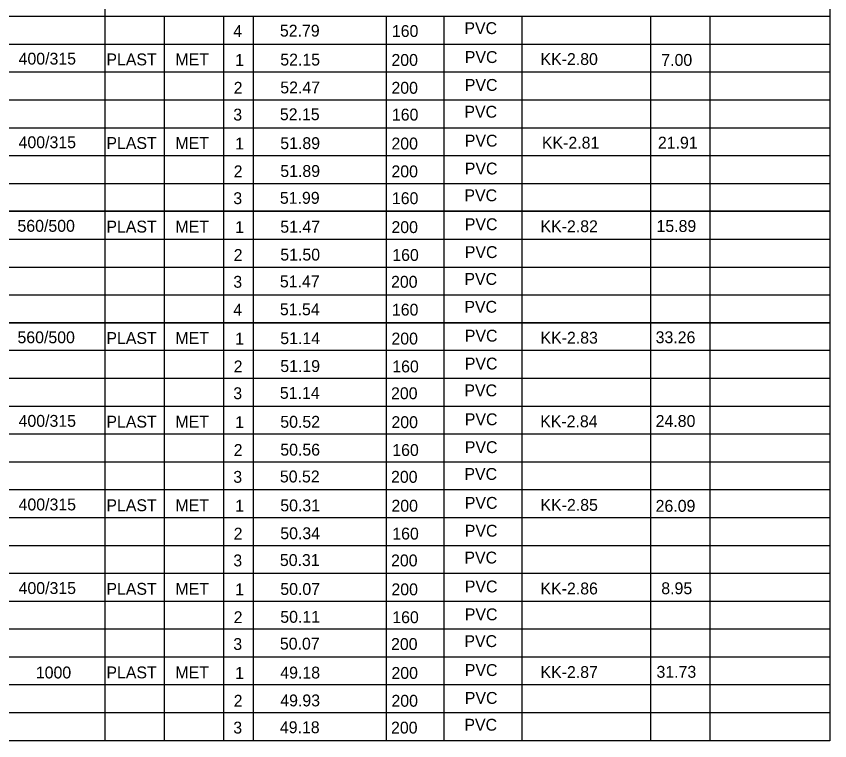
# Model space of a CAD drawing. Extents: x -90 to 640762, y 5 to 6456362.
# Drawn here: x 639582.6 to 639641, y 6455961.5 to 6456013.5 of the extents above; entities that cross this region are included whole.
import ezdxf

# ---------------------------------------------------------------- set-up
doc = ezdxf.new("R2010")
doc.units = 0
doc.layers.add('KAEVUTABEL', color=7, linetype='Continuous')

msp = doc.modelspace()

# ---------------------------------------------------------------- linework, layer by layer
at = {"layer": 'KAEVUTABEL'}
for p, q in [((639588.973, 6456019.538), (639588.973, 6456013.538)), ((639641.043, 6456019.538), (639641.043, 6456013.538)), ((639576.57, 6456013.538), (639641.043, 6456013.538)), ((639576.57, 6456013.538), (639641.043, 6456013.538)), ((639588.973, 6456013.538), (639588.973, 6456011.538)), ((639593.237, 6456013.538), (639593.237, 6456011.538)), ((639597.502, 6456013.538), (639597.502, 6456011.538)), ((639599.634, 6456013.538), (639599.634, 6456011.538)), ((639609.176, 6456013.538), (639609.176, 6456011.538)), ((639613.322, 6456013.538), (639613.322, 6456011.538)), ((639618.925, 6456013.538), (639618.925, 6456011.538)), ((639628.167, 6456013.538), (639628.167, 6456011.538)), ((639632.432, 6456013.538), (639632.432, 6456011.538)), ((639641.043, 6456013.538), (639641.043, 6456011.538)), ((639576.57, 6456011.538), (639641.043, 6456011.538)), ((639576.57, 6456011.538), (639641.043, 6456011.538)), ((639576.57, 6456011.538), (639641.043, 6456011.538)), ((639588.973, 6456011.538), (639588.973, 6456005.538)), ((639593.237, 6456011.538), (639593.237, 6456005.538)), ((639597.502, 6456011.538), (639597.502, 6456005.538)), ((639599.634, 6456011.538), (639599.634, 6456005.538)), ((639609.176, 6456011.538), (639609.176, 6456005.538)), ((639613.322, 6456011.538), (639613.322, 6456005.538)), ((639618.925, 6456011.538), (639618.925, 6456005.538)), ((639628.167, 6456011.538), (639628.167, 6456005.538)), ((639632.432, 6456011.538), (639632.432, 6456005.538)), ((639641.043, 6456011.538), (639641.043, 6456005.538)), ((639576.57, 6456009.538), (639641.043, 6456009.538)), ((639576.57, 6456007.538), (639641.043, 6456007.538)), ((639576.57, 6456005.538), (639641.043, 6456005.538)), ((639576.57, 6456005.538), (639641.043, 6456005.538)), ((639588.973, 6456005.538), (639588.973, 6455999.538)), ((639593.237, 6456005.538), (639593.237, 6455993.538)), ((639597.502, 6456005.538), (639597.502, 6455999.538)), ((639599.634, 6456005.538), (639599.634, 6455999.538)), ((639609.176, 6456005.538), (639609.176, 6455999.538)), ((639613.322, 6456005.538), (639613.322, 6455999.538)), ((639618.925, 6456005.538), (639618.925, 6455999.538)), ((639628.167, 6456005.538), (639628.167, 6455999.538)), ((639632.432, 6456005.538), (639632.432, 6455999.538)), ((639641.043, 6456005.538), (639641.043, 6455999.538)), ((639576.57, 6456003.538), (639641.043, 6456003.538)), ((639576.57, 6456001.538), (639641.043, 6456001.538)), ((639641.043, 6455999.538), (639576.57, 6455999.538)), ((639576.57, 6455999.538), (639641.043, 6455999.538)), ((639576.57, 6455999.538), (639641.043, 6455999.538)), ((639588.973, 6455999.538), (639588.973, 6455993.538)), ((639597.502, 6455999.538), (639597.502, 6455993.538)), ((639599.634, 6455999.538), (639599.634, 6455993.538)), ((639609.176, 6455999.538), (639609.176, 6455993.538)), ((639613.322, 6455999.538), (639613.322, 6455993.538)), ((639618.925, 6455999.538), (639618.925, 6455993.538)), ((639628.167, 6455999.538), (639628.167, 6455993.538)), ((639632.432, 6455999.538), (639632.432, 6455993.538)), ((639641.043, 6455999.538), (639641.043, 6455993.538)), ((639576.57, 6455997.538), (639641.043, 6455997.538)), ((639576.57, 6455995.538), (639641.043, 6455995.538)), ((639576.57, 6455993.538), (639641.043, 6455993.538)), ((639576.57, 6455993.538), (639641.043, 6455993.538)), ((639588.973, 6455993.538), (639588.973, 6455991.538)), ((639593.237, 6455993.538), (639593.237, 6455991.538)), ((639597.502, 6455993.538), (639597.502, 6455991.538)), ((639599.634, 6455993.538), (639599.634, 6455991.538)), ((639609.176, 6455993.538), (639609.176, 6455991.538)), ((639613.322, 6455993.538), (639613.322, 6455991.538)), ((639618.925, 6455993.538), (639618.925, 6455991.538)), ((639628.167, 6455993.538), (639628.167, 6455991.538)), ((639632.432, 6455993.538), (639632.432, 6455991.538)), ((639641.043, 6455993.538), (639641.043, 6455991.538)), ((639641.043, 6455991.538), (639576.57, 6455991.538)), ((639576.57, 6455991.538), (639641.043, 6455991.538)), ((639576.57, 6455991.538), (639641.043, 6455991.538)), ((639576.57, 6455991.538), (639641.043, 6455991.538)), ((639588.973, 6455991.538), (639588.973, 6455985.538)), ((639593.237, 6455991.538), (639593.237, 6455985.538)), ((639597.502, 6455991.538), (639597.502, 6455985.538)), ((639599.634, 6455991.538), (639599.634, 6455985.538)), ((639609.176, 6455991.538), (639609.176, 6455985.538)), ((639613.322, 6455991.538), (639613.322, 6455985.538)), ((639618.925, 6455991.538), (639618.925, 6455985.538)), ((639628.167, 6455991.538), (639628.167, 6455985.538)), ((639632.432, 6455991.538), (639632.432, 6455985.538)), ((639641.043, 6455991.538), (639641.043, 6455985.538)), ((639641.043, 6455989.538), (639576.57, 6455989.538)), ((639641.043, 6455987.538), (639576.57, 6455987.538)), ((639641.043, 6455985.538), (639576.57, 6455985.538)), ((639641.043, 6455985.538), (639576.57, 6455985.538)), ((639641.043, 6455985.538), (639576.57, 6455985.538)), ((639588.973, 6455985.538), (639588.973, 6455979.538)), ((639593.237, 6455985.538), (639593.237, 6455979.538)), ((639597.502, 6455985.538), (639597.502, 6455979.538)), ((639599.634, 6455985.538), (639599.634, 6455979.538)), ((639609.176, 6455985.538), (639609.176, 6455979.538)), ((639613.322, 6455985.538), (639613.322, 6455979.538)), ((639618.925, 6455985.538), (639618.925, 6455979.538)), ((639628.167, 6455985.538), (639628.167, 6455979.538)), ((639632.432, 6455985.538), (639632.432, 6455979.538)), ((639641.043, 6455985.538), (639641.043, 6455979.538)), ((639641.043, 6455983.538), (639576.57, 6455983.538)), ((639641.043, 6455981.538), (639576.57, 6455981.538)), ((639641.043, 6455979.538), (639576.57, 6455979.538)), ((639641.043, 6455979.538), (639576.57, 6455979.538)), ((639641.043, 6455979.538), (639576.57, 6455979.538)), ((639641.043, 6455979.538), (639576.57, 6455979.538)), ((639588.973, 6455979.538), (639588.973, 6455973.538)), ((639593.237, 6455979.538), (639593.237, 6455973.538)), ((639597.502, 6455979.538), (639597.502, 6455973.538)), ((639599.634, 6455979.538), (639599.634, 6455973.538)), ((639609.176, 6455979.538), (639609.176, 6455973.538)), ((639613.322, 6455979.538), (639613.322, 6455973.538)), ((639618.925, 6455979.538), (639618.925, 6455973.538)), ((639628.167, 6455979.538), (639628.167, 6455973.538)), ((639632.432, 6455979.538), (639632.432, 6455973.538)), ((639641.043, 6455979.538), (639641.043, 6455973.538)), ((639641.043, 6455977.538), (639576.57, 6455977.538)), ((639641.043, 6455975.538), (639576.57, 6455975.538)), ((639641.043, 6455973.538), (639576.57, 6455973.538)), ((639641.043, 6455973.538), (639576.57, 6455973.538)), ((639641.043, 6455973.538), (639576.57, 6455973.538)), ((639641.043, 6455973.538), (639576.57, 6455973.538)), ((639641.043, 6455973.538), (639576.57, 6455973.538)), ((639588.973, 6455973.538), (639588.973, 6455967.538)), ((639593.237, 6455973.538), (639593.237, 6455967.538)), ((639597.502, 6455973.538), (639597.502, 6455967.538)), ((639599.634, 6455973.538), (639599.634, 6455967.538)), ((639609.176, 6455973.538), (639609.176, 6455967.538)), ((639613.322, 6455973.538), (639613.322, 6455967.538)), ((639618.925, 6455973.538), (639618.925, 6455967.538)), ((639628.167, 6455973.538), (639628.167, 6455967.538)), ((639632.432, 6455973.538), (639632.432, 6455967.538)), ((639641.043, 6455973.538), (639641.043, 6455967.538)), ((639641.043, 6455971.538), (639576.57, 6455971.538)), ((639641.043, 6455969.538), (639576.57, 6455969.538)), ((639641.043, 6455967.538), (639576.57, 6455967.538)), ((639641.043, 6455967.538), (639576.57, 6455967.538)), ((639588.973, 6455967.538), (639588.973, 6455961.538)), ((639593.237, 6455967.538), (639593.237, 6455961.538)), ((639597.502, 6455967.538), (639597.502, 6455961.538)), ((639599.634, 6455967.538), (639599.634, 6455961.538)), ((639609.176, 6455967.538), (639609.176, 6455961.538)), ((639613.322, 6455967.538), (639613.322, 6455961.538)), ((639618.925, 6455967.538), (639618.925, 6455961.538)), ((639628.167, 6455967.538), (639628.167, 6455961.538)), ((639632.432, 6455967.538), (639632.432, 6455961.538)), ((639641.043, 6455967.538), (639641.043, 6455961.538)), ((639641.043, 6455965.538), (639576.57, 6455965.538)), ((639641.043, 6455963.538), (639576.57, 6455963.538)), ((639641.043, 6455961.538), (639576.57, 6455961.538))]:
    msp.add_line(p, q, dxfattribs=at)

# ---------------------------------------------------------------- texts
for s, height, p in [('4', 0.853, (639598.207, 6456012.052)), ('52.79', 0.8529, (639601.555, 6456012.078)), ('160', 0.8529, (639609.598, 6456012.052)), ('PVC', 0.8529, (639614.807, 6456012.258)), ('PVC', 0.8529, (639614.836, 6456010.183)), ('400/315', 0.8529, (639582.789, 6456010.069)), ('PLAST', 0.8529, (639589.094, 6456010.014)), ('MET', 0.8529, (639594.05, 6456010.014)), ('1', 0.853, (639598.338, 6456009.977)), ('52.15', 0.8529, (639601.583, 6456010.003)), ('200', 0.8529, (639609.566, 6456009.977)), ('KK-2.80', 0.8529, (639620.27, 6456010.039)), ('7.00', 0.8529, (639628.946, 6456009.978)), ('2', 0.853, (639598.236, 6456007.977)), ('52.47', 0.8529, (639601.583, 6456008.003)), ('200', 0.8529, (639609.566, 6456007.977)), ('PVC', 0.8529, (639614.836, 6456008.183)), ('3', 0.853, (639598.207, 6456006.052)), ('52.15', 0.8529, (639601.555, 6456006.078)), ('160', 0.8529, (639609.598, 6456006.052)), ('PVC', 0.8529, (639614.807, 6456006.258)), ('400/315', 0.8529, (639582.789, 6456004.069)), ('PLAST', 0.8529, (639589.094, 6456004.014)), ('MET', 0.8529, (639594.05, 6456004.014)), ('1', 0.853, (639598.338, 6456003.977)), ('51.89', 0.8529, (639601.583, 6456004.003)), ('200', 0.8529, (639609.566, 6456003.977)), ('PVC', 0.8529, (639614.836, 6456004.183)), ('KK-2.81', 0.8529, (639620.372, 6456004.039)), ('21.91', 0.8529, (639628.702, 6456004.041)), ('2', 0.853, (639598.236, 6456001.977)), ('51.89', 0.8529, (639601.583, 6456002.003)), ('200', 0.8529, (639609.566, 6456001.977)), ('PVC', 0.8529, (639614.836, 6456002.183)), ('PVC', 0.8529, (639614.807, 6456000.258)), ('3', 0.853, (639598.207, 6456000.052)), ('51.99', 0.8529, (639601.555, 6456000.078)), ('160', 0.8529, (639609.598, 6456000.052)), ('560/500', 0.8529, (639582.708, 6455998.069)), ('PLAST', 0.8529, (639589.094, 6455998.014)), ('MET', 0.8529, (639594.05, 6455998.014)), ('1', 0.853, (639598.338, 6455997.977)), ('51.47', 0.8529, (639601.583, 6455998.003)), ('200', 0.8529, (639609.566, 6455997.977)), ('PVC', 0.8529, (639614.836, 6455998.183)), ('KK-2.82', 0.8529, (639620.27, 6455998.039)), ('15.89', 0.8529, (639628.601, 6455998.057)), ('PVC', 0.8529, (639614.836, 6455996.183)), ('2', 0.853, (639598.236, 6455995.977)), ('51.50', 0.8529, (639601.583, 6455996.003)), ('160', 0.8529, (639609.627, 6455995.977)), ('3', 0.853, (639598.207, 6455994.052)), ('51.47', 0.8529, (639601.555, 6455994.078)), ('200', 0.8529, (639609.537, 6455994.052)), ('PVC', 0.8529, (639614.807, 6455994.258)), ('4', 0.853, (639598.207, 6455992.052)), ('51.54', 0.8529, (639601.555, 6455992.078)), ('160', 0.8529, (639609.598, 6455992.052)), ('PVC', 0.8529, (639614.807, 6455992.258)), ('560/500', 0.8529, (639582.708, 6455990.069)), ('PLAST', 0.8529, (639589.094, 6455990.014)), ('MET', 0.8529, (639594.05, 6455990.014)), ('1', 0.853, (639598.338, 6455989.977)), ('51.14', 0.8529, (639601.583, 6455990.003)), ('200', 0.8529, (639609.566, 6455989.977)), ('PVC', 0.8529, (639614.836, 6455990.183)), ('KK-2.83', 0.8529, (639620.27, 6455990.039)), ('33.26', 0.8529, (639628.54, 6455990.072)), ('2', 0.853, (639598.236, 6455987.977)), ('51.19', 0.8529, (639601.583, 6455988.003)), ('160', 0.8529, (639609.627, 6455987.977)), ('PVC', 0.8529, (639614.836, 6455988.183)), ('PVC', 0.8529, (639614.807, 6455986.258)), ('3', 0.853, (639598.207, 6455986.052)), ('51.14', 0.8529, (639601.555, 6455986.078)), ('200', 0.8529, (639609.537, 6455986.052)), ('400/315', 0.8529, (639582.789, 6455984.069)), ('PLAST', 0.8529, (639589.094, 6455984.014)), ('MET', 0.8529, (639594.05, 6455984.014)), ('1', 0.853, (639598.338, 6455983.977)), ('50.52', 0.8529, (639601.583, 6455984.003)), ('200', 0.8529, (639609.566, 6455983.977)), ('PVC', 0.8529, (639614.836, 6455984.183)), ('KK-2.84', 0.8529, (639620.25, 6455984.039)), ('24.80', 0.8529, (639628.54, 6455984.06)), ('PVC', 0.8529, (639614.836, 6455982.183)), ('2', 0.853, (639598.236, 6455981.977)), ('50.56', 0.8529, (639601.583, 6455982.003)), ('160', 0.8529, (639609.627, 6455981.977)), ('3', 0.853, (639598.207, 6455980.052)), ('50.52', 0.8529, (639601.555, 6455980.078)), ('200', 0.8529, (639609.537, 6455980.052)), ('PVC', 0.8529, (639614.807, 6455980.258)), ('400/315', 0.8529, (639582.789, 6455978.069)), ('400/315', 0.8529, (639582.789, 6455978.069)), ('PLAST', 0.8529, (639589.094, 6455978.014)), ('PVC', 0.8529, (639614.836, 6455978.183)), ('KK-2.85', 0.8529, (639620.27, 6455978.039)), ('MET', 0.8529, (639594.05, 6455978.014)), ('1', 0.853, (639598.338, 6455977.977)), ('50.31', 0.8529, (639601.583, 6455978.003)), ('200', 0.8529, (639609.566, 6455977.977)), ('26.09', 0.8529, (639628.54, 6455977.968)), ('2', 0.853, (639598.236, 6455975.977)), ('50.34', 0.8529, (639601.583, 6455976.003)), ('160', 0.8529, (639609.627, 6455975.977)), ('PVC', 0.8529, (639614.836, 6455976.183)), ('3', 0.853, (639598.207, 6455974.052)), ('50.31', 0.8529, (639601.555, 6455974.078)), ('200', 0.8529, (639609.537, 6455974.052)), ('PVC', 0.8529, (639614.807, 6455974.258)), ('PVC', 0.8529, (639614.836, 6455972.183)), ('400/315', 0.8529, (639582.789, 6455972.069)), ('PLAST', 0.8529, (639589.094, 6455972.014)), ('MET', 0.8529, (639594.05, 6455972.014)), ('1', 0.853, (639598.338, 6455971.977)), ('50.07', 0.8529, (639601.583, 6455972.003)), ('200', 0.8529, (639609.566, 6455971.977)), ('KK-2.86', 0.8529, (639620.27, 6455972.039)), ('8.95', 0.8529, (639628.946, 6455972.055)), ('2', 0.853, (639598.236, 6455969.977)), ('50.11', 0.8529, (639601.583, 6455970.003)), ('160', 0.8529, (639609.627, 6455969.977)), ('PVC', 0.8529, (639614.836, 6455970.183)), ('50.07', 0.8529, (639601.555, 6455968.078)), ('PVC', 0.8529, (639614.807, 6455968.258)), ('3', 0.853, (639598.207, 6455968.052)), ('200', 0.8529, (639609.537, 6455968.052)), ('1000', 0.8529, (639584.028, 6455966.008)), ('PLAST', 0.8529, (639589.094, 6455966.014)), ('MET', 0.8529, (639594.05, 6455966.014)), ('1', 0.853, (639598.338, 6455965.977)), ('49.18', 0.8529, (639601.583, 6455966.003)), ('200', 0.8529, (639609.566, 6455965.977)), ('PVC', 0.8529, (639614.836, 6455966.183)), ('KK-2.87', 0.8529, (639620.27, 6455966.039)), ('31.73', 0.8529, (639628.601, 6455966.055)), ('49.93', 0.8529, (639601.583, 6455964.003)), ('PVC', 0.8529, (639614.836, 6455964.183)), ('2', 0.853, (639598.236, 6455963.977)), ('200', 0.8529, (639609.566, 6455963.977)), ('PVC', 0.8529, (639614.807, 6455962.258)), ('3', 0.853, (639598.207, 6455962.052)), ('49.18', 0.8529, (639601.555, 6455962.078)), ('200', 0.8529, (639609.537, 6455962.052))]:
    msp.add_text(s, height=height, dxfattribs=at).set_placement(p)

doc.saveas('drawing.dxf')
